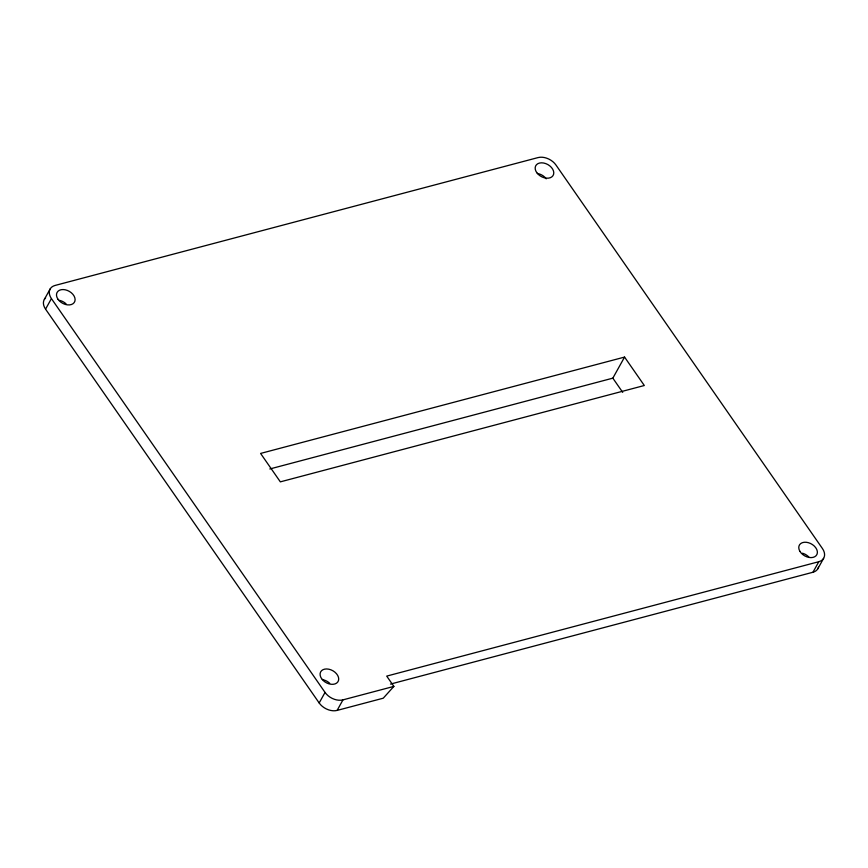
<?xml version="1.0" encoding="UTF-8"?>
<svg xmlns="http://www.w3.org/2000/svg" width="868" height="868" viewBox="0 0 868 868"><rect width="100%" height="100%" fill="white"/><g stroke="black" fill="none" stroke-linecap="round" stroke-linejoin="round"><path stroke-width="1.3" d="M44.398 299.308L50.268 288.773M818.817 561.705L386.705 676.107L393.866 686.404L383.255 698.197L337.109 710.415A13.834 9.505 29.1 0 1 319.174 702.961L45.559 309.149L51.418 298.603A13.834 9.505 29.1 0 1 55.053 285.453L538.041 157.585A13.834 9.505 29.1 0 1 555.976 165.039L822.441 548.554A13.834 9.505 29.1 0 1 818.817 561.705L812.947 572.251L390.491 684.082M319.174 702.961L325.044 692.425L51.418 298.603M337.109 710.415L342.979 699.868L393.866 686.404M269.818 468.97L612.841 378.155L624.569 357.084L644.316 385.511L280.342 481.859L260.595 453.432L624.569 357.084M817.732 568.931L823.602 558.384M612.841 378.155L622.714 392.369M342.979 699.868A13.834 9.505 29.1 0 1 325.044 692.425M45.559 309.149A13.834 9.505 29.1 0 1 45.603 297.865M818.481 567.216A13.834 9.505 29.1 0 1 812.947 572.251M322.95 679.731A9.96 6.846 29.1 0 1 329.688 683.279M59.349 300.328A9.96 6.846 29.1 0 1 66.087 303.876M537.791 173.557A9.96 6.846 29.1 0 1 546.232 178.819M802.433 553.209A9.96 6.846 29.1 0 1 808.954 557.148M536.847 172.765A9.96 6.846 29.1 0 0 552.916 175.77A9.96 6.846 29.1 0 0 543.661 163.021A9.96 6.846 29.1 0 0 536.847 172.765M799.895 551.321A9.96 6.846 29.1 0 0 816.029 555.77A9.96 6.846 29.1 0 0 808.303 542.663A9.96 6.846 29.1 0 0 799.895 551.321M58.026 299.297A9.96 6.846 29.1 0 0 74.138 302.639A9.96 6.846 29.1 0 0 65.209 289.793A9.96 6.846 29.1 0 0 58.026 299.297M321.627 678.7A9.96 6.846 29.1 0 0 337.739 682.042A9.96 6.846 29.1 0 0 328.809 669.195A9.96 6.846 29.1 0 0 321.627 678.7"/></g></svg>
